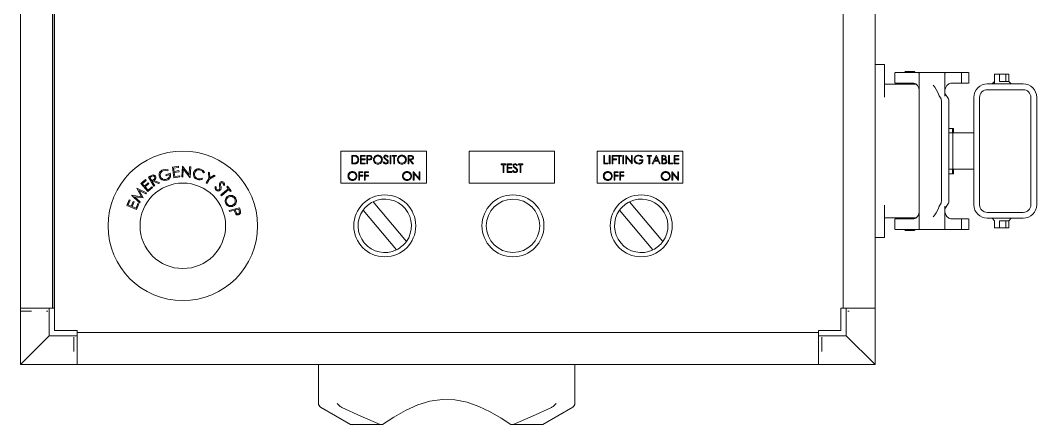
# Model space of a CAD drawing. Header units: millimetres. Extents: x 12318 to 17800, y 6541 to 10165.
# Drawn here: x 13276.13 to 13310.5, y 7374.43 to 7388.11 of the extents above; entities that cross this region are included whole.
import ezdxf

# ---------------------------------------------------------------- set-up
doc = ezdxf.new("R2010")
doc.units = ezdxf.units.MM
doc.layers.add('Equipment', color=123, linetype='Continuous')

# ---------------------------------------------------------------- blocks, each defined once
blk = doc.blocks.new('A$Cbe2ee938')
at = {"layer": 'Equipment', "lineweight": 15}
for p, q in [((-1801.19, 1871.31), (-1801.19, 1471.31)), ((-1786.19, 1869.81), (-1786.19, 1472.81)), ((-1785.39, 1869.81), (-1785.39, 1472.81)), ((-1785.16, 1472.81), (-1785.16, 1869.81)), ((-1416.19, 1472.81), (-1416.19, 1869.81)), ((-1401.19, 1472.81), (-1401.19, 1869.81)), ((-1396.79, 1586.81), (-1401.19, 1586.81)), ((-1396.79, 1586.81), (-1396.79, 1581.81)), ((-1396.79, 1581.81), (-1396.79, 1571.56)), ((-1391.99, 1583.06), (-1391.99, 1578.06)), ((-1390.93, 1583.06), (-1391.89, 1583.06)), ((-1381.5, 1583.06), (-1390.93, 1583.06)), ((-1386.99, 1583.57), (-1387.49, 1583.06)), ((-1382.99, 1583.56), (-1386.99, 1583.56)), ((-1382.49, 1583.06), (-1382.99, 1583.57)), ((-1380.56, 1582.83), (-1381.5, 1583.06)), ((-1381.5, 1583.06), (-1367.51, 1583.06)), ((-1380.56, 1578.06), (-1380.56, 1582.83)), ((-1367.51, 1583.06), (-1368.56, 1582.83)), ((-1368.56, 1582.83), (-1368.56, 1578.06)), ((-1360.79, 1583.06), (-1367.51, 1583.06)), ((-1360.79, 1578.06), (-1360.79, 1583.06)), ((-1357.49, 1583.06), (-1360.79, 1583.06)), ((-1357.37, 1583.06), (-1357.37, 1578.06)), ((-1342.96, 1582.26), (-1345.29, 1582.26)), ((-1345.29, 1582.26), (-1345.29, 1578.96)), ((-1342.96, 1578.96), (-1342.96, 1582.26)), ((-1340.02, 1582.26), (-1342.96, 1582.26)), ((-1340.02, 1578.96), (-1340.02, 1582.26)), ((-1338.69, 1582.26), (-1340.02, 1582.26)), ((-1338.69, 1578.96), (-1338.69, 1582.26)), ((-1381.93, 1577.56), (-1396.79, 1577.56)), ((-1390.93, 1578.06), (-1391.89, 1578.06)), ((-1383.06, 1578.06), (-1390.93, 1578.06)), ((-1387.49, 1578.11), (-1387.49, 1577.56)), ((-1383.06, 1578.06), (-1382.17, 1577.8)), ((-1382.17, 1577.8), (-1381.37, 1577.01)), ((-1381.37, 1577.01), (-1381.03, 1576.41)), ((-1381.03, 1576.41), (-1380.78, 1575.71)), ((-1380.78, 1575.71), (-1380.62, 1574.9)), ((-1380.62, 1574.9), (-1380.56, 1574.06)), ((-1380.56, 1514.56), (-1380.56, 1578.06)), ((-1368.56, 1578.06), (-1368.56, 1576.9)), ((-1368.56, 1576.9), (-1368.56, 1572.06)), ((-1368.56, 1574.06), (-1368.5, 1574.92)), ((-1368.5, 1574.92), (-1368.3, 1575.73)), ((-1368.3, 1575.73), (-1368.02, 1576.43)), ((-1368.02, 1576.43), (-1367.64, 1577.03)), ((-1367.64, 1577.03), (-1366.75, 1577.81)), ((-1366.75, 1577.81), (-1365.76, 1578.06)), ((-1360.79, 1578.06), (-1365.76, 1578.06)), ((-1357.49, 1578.06), (-1360.79, 1578.06)), ((-1331.89, 1577.76), (-1348.69, 1577.76)), ((-1348.69, 1575.06), (-1331.89, 1575.06)), ((-1345.29, 1578.96), (-1346.48, 1577.76)), ((-1345.29, 1578.96), (-1345.29, 1577.76)), ((-1338.69, 1578.96), (-1342.96, 1578.96)), ((-1337.49, 1577.76), (-1338.69, 1578.96)), ((-1371.57, 1572.99), (-1371.28, 1572.18)), ((-1371.28, 1572.18), (-1370.35, 1570.75)), ((-1368.56, 1573.31), (-1366.91, 1570.75)), ((-1354.99, 1521.16), (-1354.99, 1571.46)), ((-1352.29, 1521.16), (-1352.29, 1571.46)), ((-1328.29, 1571.46), (-1328.29, 1521.16)), ((-1325.59, 1571.46), (-1325.59, 1521.16)), ((-1370.1, 1523.8), (-1370.1, 1568.82)), ((-1366.65, 1568.82), (-1366.65, 1523.8)), ((-1365.04, 1556.91), (-1366.65, 1556.91)), ((-1365.04, 1556.91), (-1365.04, 1554.81)), ((-1364.5, 1556.91), (-1365.04, 1556.91)), ((-1364.49, 1554.7), (-1364.49, 1556.91)), ((-1366.14, 1554.81), (-1366.65, 1554.81)), ((-1364.97, 1554.81), (-1366.14, 1554.81)), ((-1364.95, 1554.81), (-1364.95, 1554.78)), ((-1364.95, 1554.79), (-1364.7, 1554.79)), ((-1364.89, 1554.79), (-1364.89, 1537.81)), ((-1364.7, 1554.79), (-1364.53, 1554.79)), ((-1364.53, 1554.79), (-1364.5, 1554.79)), ((-1364.49, 1554.81), (-1354.99, 1554.81)), ((-1651.19, 1546.31), (-1651.19, 1531.31)), ((-1611.19, 1546.31), (-1651.19, 1546.31)), ((-1611.19, 1531.31), (-1611.19, 1546.31)), ((-1551.19, 1546.31), (-1591.19, 1546.31)), ((-1591.19, 1546.31), (-1591.19, 1531.31)), ((-1551.19, 1531.31), (-1551.19, 1546.31)), ((-1491.19, 1546.31), (-1531.19, 1546.31)), ((-1531.19, 1546.31), (-1531.19, 1531.31)), ((-1491.19, 1531.31), (-1491.19, 1546.31)), ((-1646.14, 1544.31), (-1645.33, 1544.31)), ((-1646.14, 1540.31), (-1646.14, 1544.31)), ((-1645.78, 1543.9), (-1645.78, 1540.72)), ((-1645.5, 1543.9), (-1645.78, 1543.9)), ((-1644.95, 1543.89), (-1645.5, 1543.9)), ((-1645.33, 1544.31), (-1644.61, 1544.28)), ((-1644.27, 1543.79), (-1644.95, 1543.89)), ((-1644.61, 1544.28), (-1644.06, 1544.17)), ((-1642.04, 1544.31), (-1639.78, 1544.31)), ((-1642.04, 1540.31), (-1642.04, 1544.31)), ((-1641.68, 1543.9), (-1641.68, 1542.67)), ((-1639.78, 1543.9), (-1641.68, 1543.9)), ((-1641.68, 1542.67), (-1639.78, 1542.67)), ((-1641.68, 1542.26), (-1641.68, 1540.72)), ((-1639.78, 1542.26), (-1641.68, 1542.26)), ((-1639.78, 1544.31), (-1639.78, 1543.9)), ((-1639.78, 1542.67), (-1639.78, 1542.26)), ((-1639.06, 1544.31), (-1638.28, 1544.31)), ((-1639.06, 1540.31), (-1639.06, 1544.31)), ((-1637.97, 1543.9), (-1638.7, 1543.9)), ((-1638.7, 1543.9), (-1638.7, 1542.57)), ((-1638.7, 1542.57), (-1638, 1542.56)), ((-1638.7, 1542.16), (-1638.7, 1540.31)), ((-1638.42, 1542.16), (-1638.7, 1542.16)), ((-1637.97, 1542.17), (-1638.42, 1542.16)), ((-1638.28, 1544.31), (-1637.77, 1544.3)), ((-1638, 1542.56), (-1637.31, 1542.66)), ((-1637.3, 1543.8), (-1637.97, 1543.9)), ((-1637.4, 1542.22), (-1637.97, 1542.17)), ((-1637.77, 1544.3), (-1637.37, 1544.25)), ((-1637.31, 1542.66), (-1637.16, 1542.76)), ((-1637.16, 1543.7), (-1637.3, 1543.8)), ((-1637.05, 1543.57), (-1637.16, 1543.7)), ((-1637.16, 1542.76), (-1637.05, 1542.9)), ((-1636.96, 1543.24), (-1637.05, 1543.57)), ((-1637.05, 1542.9), (-1636.96, 1543.24)), ((-1631.37, 1541.08), (-1631.03, 1541.29)), ((-1631.07, 1543.2), (-1631.11, 1543.48)), ((-1630.89, 1542.87), (-1631.07, 1543.2)), ((-1631.03, 1541.29), (-1630.62, 1540.79)), ((-1630.62, 1542.62), (-1630.89, 1542.87)), ((-1630.23, 1542.33), (-1630.62, 1542.62)), ((-1630.49, 1542.98), (-1630.19, 1542.75)), ((-1629.9, 1542.07), (-1630.23, 1542.33)), ((-1630.19, 1542.75), (-1629.95, 1542.58)), ((-1629.51, 1541.69), (-1629.9, 1542.07)), ((-1629.42, 1541.53), (-1629.51, 1541.69)), ((-1629.37, 1541.3), (-1629.42, 1541.53)), ((-1629.06, 1543.74), (-1629.39, 1543.49)), ((-1628.19, 1544.31), (-1627.83, 1544.31)), ((-1628.19, 1540.31), (-1628.19, 1544.31)), ((-1627.83, 1544.31), (-1627.83, 1540.31)), ((-1627.27, 1544.31), (-1625.16, 1544.31)), ((-1627.27, 1543.9), (-1627.27, 1544.31)), ((-1626.4, 1543.9), (-1627.27, 1543.9)), ((-1626.4, 1540.31), (-1626.4, 1543.9)), ((-1626.04, 1543.9), (-1626.04, 1540.31)), ((-1625.16, 1543.9), (-1626.04, 1543.9)), ((-1625.16, 1544.31), (-1625.16, 1543.9)), ((-1619.73, 1544.31), (-1618.93, 1544.31)), ((-1619.73, 1540.31), (-1619.73, 1544.31)), ((-1619.37, 1543.9), (-1619.37, 1542.57)), ((-1618.62, 1543.9), (-1619.37, 1543.9)), ((-1619.37, 1542.57), (-1618.64, 1542.56)), ((-1619.37, 1542.16), (-1619.37, 1540.31)), ((-1619.08, 1542.16), (-1619.37, 1542.16)), ((-1617.61, 1540.31), (-1619.08, 1542.16)), ((-1618.93, 1544.31), (-1618.42, 1544.3)), ((-1618.64, 1542.56), (-1617.94, 1542.67)), ((-1617.76, 1542.32), (-1618.63, 1542.16)), ((-1618.63, 1542.16), (-1617.16, 1540.31)), ((-1617.93, 1543.81), (-1618.62, 1543.9)), ((-1618.42, 1544.3), (-1618.02, 1544.26)), ((-1617.94, 1542.67), (-1617.79, 1542.77)), ((-1617.79, 1543.71), (-1617.93, 1543.81)), ((-1617.67, 1543.58), (-1617.79, 1543.71)), ((-1617.79, 1542.77), (-1617.67, 1542.9)), ((-1617.46, 1542.55), (-1617.76, 1542.32)), ((-1617.6, 1543.42), (-1617.67, 1543.58)), ((-1617.67, 1542.9), (-1617.58, 1543.24)), ((-1617.58, 1543.24), (-1617.6, 1543.42)), ((-1617.28, 1542.87), (-1617.46, 1542.55)), ((-1617.22, 1543.24), (-1617.28, 1542.87)), ((-1528.18, 1544.31), (-1527.82, 1544.31)), ((-1528.18, 1540.31), (-1528.18, 1544.31)), ((-1527.82, 1544.31), (-1527.82, 1540.72)), ((-1525.61, 1544.31), (-1525.25, 1544.31)), ((-1525.61, 1540.31), (-1525.61, 1544.31)), ((-1525.25, 1544.31), (-1525.25, 1540.31)), ((-1524.23, 1544.31), (-1522.28, 1544.31)), ((-1524.23, 1540.31), (-1524.23, 1544.31)), ((-1523.87, 1543.9), (-1523.87, 1542.67)), ((-1522.28, 1543.9), (-1523.87, 1543.9)), ((-1523.87, 1542.67), (-1522.28, 1542.67)), ((-1523.87, 1542.26), (-1523.87, 1540.31)), ((-1522.28, 1542.26), (-1523.87, 1542.26)), ((-1522.28, 1544.31), (-1522.28, 1543.9)), ((-1522.28, 1542.67), (-1522.28, 1542.26)), ((-1522.02, 1544.31), (-1519.92, 1544.31)), ((-1522.02, 1543.9), (-1522.02, 1544.31)), ((-1521.15, 1543.9), (-1522.02, 1543.9)), ((-1521.15, 1540.31), (-1521.15, 1543.9)), ((-1520.79, 1543.9), (-1520.79, 1540.31)), ((-1519.92, 1543.9), (-1520.79, 1543.9)), ((-1519.92, 1544.31), (-1519.92, 1543.9)), ((-1519.31, 1544.31), (-1518.95, 1544.31)), ((-1519.31, 1540.31), (-1519.31, 1544.31)), ((-1518.95, 1544.31), (-1518.95, 1540.31)), ((-1517.92, 1544.31), (-1517.85, 1544.31)), ((-1517.92, 1540.31), (-1517.92, 1544.31)), ((-1517.85, 1544.31), (-1515.2, 1541.16)), ((-1514.93, 1540.31), (-1517.56, 1543.45)), ((-1517.56, 1543.45), (-1517.56, 1540.31)), ((-1515.2, 1544.31), (-1514.84, 1544.31)), ((-1515.2, 1541.16), (-1515.2, 1544.31)), ((-1514.84, 1544.31), (-1514.84, 1540.31)), ((-1513.93, 1541.68), (-1514.02, 1542.31)), ((-1513.53, 1540.97), (-1513.93, 1541.68)), ((-1512.86, 1540.44), (-1513.53, 1540.97)), ((-1511.16, 1543.86), (-1511.88, 1544.01)), ((-1511.87, 1544.42), (-1510.78, 1544.16)), ((-1511.51, 1542.26), (-1509.82, 1542.26)), ((-1511.51, 1541.85), (-1511.51, 1542.26)), ((-1510.18, 1541.85), (-1511.51, 1541.85)), ((-1510.38, 1543.34), (-1511.16, 1543.86)), ((-1510.78, 1544.16), (-1510.08, 1543.63)), ((-1510.08, 1543.63), (-1510.38, 1543.34)), ((-1507.92, 1544.31), (-1505.82, 1544.31)), ((-1507.92, 1543.9), (-1507.92, 1544.31)), ((-1507.05, 1543.9), (-1507.92, 1543.9)), ((-1507.05, 1540.31), (-1507.05, 1543.9)), ((-1506.69, 1543.9), (-1506.69, 1540.31)), ((-1505.82, 1543.9), (-1506.69, 1543.9)), ((-1505.82, 1544.31), (-1505.82, 1543.9)), ((-1505.51, 1540.31), (-1503.61, 1544.31)), ((-1504.51, 1541.59), (-1505.12, 1540.31)), ((-1502.7, 1541.59), (-1504.51, 1541.59)), ((-1503.59, 1543.53), (-1504.32, 1542.01)), ((-1504.32, 1542.01), (-1502.89, 1542.01)), ((-1503.61, 1544.31), (-1503.56, 1544.31)), ((-1502.89, 1542.01), (-1503.59, 1543.53)), ((-1503.56, 1544.31), (-1501.72, 1540.31)), ((-1502.11, 1540.31), (-1502.7, 1541.59)), ((-1501, 1544.31), (-1500.22, 1544.31)), ((-1501, 1540.31), (-1501, 1544.31)), ((-1500.64, 1543.9), (-1500.64, 1542.62)), ((-1500.15, 1543.9), (-1500.64, 1543.9)), ((-1500.64, 1542.62), (-1500.4, 1542.62)), ((-1500.64, 1542.21), (-1500.64, 1540.72)), ((-1500.4, 1542.21), (-1500.64, 1542.21)), ((-1500.4, 1542.62), (-1499.68, 1542.73)), ((-1500.07, 1542.2), (-1500.4, 1542.21)), ((-1499.58, 1543.79), (-1500.15, 1543.9)), ((-1499.65, 1542.16), (-1500.07, 1542.2)), ((-1499.68, 1542.73), (-1499.53, 1542.83)), ((-1499.47, 1543.71), (-1499.58, 1543.79)), ((-1499.53, 1542.83), (-1499.41, 1542.97)), ((-1499.37, 1543.59), (-1499.47, 1543.71)), ((-1499.41, 1542.97), (-1499.33, 1543.13)), ((-1499.39, 1540.84), (-1499.11, 1541.09)), ((-1499.31, 1543.31), (-1499.37, 1543.59)), ((-1499.33, 1543.13), (-1499.31, 1543.31)), ((-1499.11, 1541.09), (-1499.03, 1541.26)), ((-1499.03, 1541.26), (-1499, 1541.45)), ((-1497.82, 1544.31), (-1497.46, 1544.31)), ((-1497.82, 1540.31), (-1497.82, 1544.31)), ((-1497.46, 1544.31), (-1497.46, 1540.72)), ((-1495.25, 1540.31), (-1495.25, 1544.31)), ((-1495.25, 1544.31), (-1493, 1544.31)), ((-1494.9, 1543.9), (-1494.9, 1542.67)), ((-1493, 1543.9), (-1494.9, 1543.9)), ((-1494.9, 1542.67), (-1493, 1542.67)), ((-1494.9, 1542.26), (-1494.9, 1540.72)), ((-1493, 1542.26), (-1494.9, 1542.26)), ((-1493, 1544.31), (-1493, 1543.9)), ((-1493, 1542.67), (-1493, 1542.26)), ((-1734.46, 1537.58), (-1733.07, 1537.76)), ((-1733.37, 1537.26), (-1734.28, 1537.13)), ((-1732.24, 1536.99), (-1733.37, 1537.26)), ((-1733.07, 1537.76), (-1732, 1537.47)), ((-1732, 1537.47), (-1732.24, 1536.99)), ((-1730.06, 1538.77), (-1727.24, 1539.17)), ((-1729.36, 1533.84), (-1730.06, 1538.77)), ((-1727.17, 1538.69), (-1729.5, 1538.36)), ((-1729.5, 1538.36), (-1729.28, 1536.82)), ((-1729.28, 1536.82), (-1726.97, 1537.14)), ((-1726.9, 1536.66), (-1729.22, 1536.33)), ((-1729.22, 1536.33), (-1728.94, 1534.4)), ((-1727.24, 1539.17), (-1727.17, 1538.69)), ((-1726.97, 1537.14), (-1726.9, 1536.66)), ((-1725.67, 1534.2), (-1725.37, 1539.18)), ((-1725.37, 1539.18), (-1725.26, 1539.17)), ((-1725.26, 1539.17), (-1722.19, 1535.16)), ((-1724.93, 1537.93), (-1725.16, 1534.17)), ((-1721.88, 1533.97), (-1724.93, 1537.93)), ((-1722.19, 1535.16), (-1721.96, 1538.97)), ((-1721.96, 1538.97), (-1721.46, 1538.94)), ((-1721.46, 1538.94), (-1721.77, 1533.96)), ((-1720.23, 1535.38), (-1720.1, 1536.21)), ((-1716.15, 1537.03), (-1716.94, 1537.44)), ((-1716.81, 1537.91), (-1715.61, 1537.22)), ((-1715.49, 1536.12), (-1716.15, 1537.03)), ((-1715.61, 1537.22), (-1715.03, 1536.29)), ((-1715.03, 1536.29), (-1715.49, 1536.12)), ((-1713.16, 1536.49), (-1712.66, 1536.21)), ((-1713.04, 1533.44), (-1713.16, 1536.49)), ((-1712.66, 1536.21), (-1712.56, 1533.8)), ((-1644.9, 1540.31), (-1646.14, 1540.31)), ((-1645.78, 1540.72), (-1645.32, 1540.72)), ((-1645.32, 1540.72), (-1644.68, 1540.74)), ((-1644.68, 1540.74), (-1644.18, 1540.82)), ((-1642.86, 1536.65), (-1640.91, 1536.65)), ((-1642.86, 1532.65), (-1642.86, 1536.65)), ((-1642.5, 1536.24), (-1642.5, 1535.01)), ((-1640.91, 1536.24), (-1642.5, 1536.24)), ((-1639.78, 1540.31), (-1642.04, 1540.31)), ((-1641.68, 1540.72), (-1639.78, 1540.72)), ((-1640.91, 1536.65), (-1640.91, 1536.24)), ((-1640.19, 1536.65), (-1638.24, 1536.65)), ((-1640.19, 1532.65), (-1640.19, 1536.65)), ((-1639.83, 1536.24), (-1639.83, 1535.01)), ((-1638.24, 1536.24), (-1639.83, 1536.24)), ((-1639.78, 1540.72), (-1639.78, 1540.31)), ((-1638.7, 1540.31), (-1639.06, 1540.31)), ((-1638.24, 1536.65), (-1638.24, 1536.24)), ((-1630.62, 1540.79), (-1630.4, 1540.66)), ((-1630.4, 1540.66), (-1630.15, 1540.62)), ((-1627.83, 1540.31), (-1628.19, 1540.31)), ((-1626.04, 1540.31), (-1626.4, 1540.31)), ((-1619.37, 1540.31), (-1619.73, 1540.31)), ((-1617.16, 1540.31), (-1617.61, 1540.31)), ((-1617.32, 1536.65), (-1617.24, 1536.65)), ((-1617.32, 1532.65), (-1617.32, 1536.65)), ((-1617.24, 1536.65), (-1614.6, 1533.5)), ((-1614.6, 1536.65), (-1614.24, 1536.65)), ((-1614.6, 1533.5), (-1614.6, 1536.65)), ((-1614.24, 1536.65), (-1614.24, 1532.65)), ((-1576.14, 1540.31), (-1574.04, 1540.31)), ((-1576.14, 1539.9), (-1576.14, 1540.31)), ((-1575.27, 1539.9), (-1576.14, 1539.9)), ((-1575.27, 1536.31), (-1575.27, 1539.9)), ((-1574.91, 1536.31), (-1575.27, 1536.31)), ((-1574.91, 1539.9), (-1574.91, 1536.31)), ((-1574.04, 1539.9), (-1574.91, 1539.9)), ((-1574.04, 1540.31), (-1574.04, 1539.9)), ((-1573.42, 1540.31), (-1571.16, 1540.31)), ((-1573.42, 1536.31), (-1573.42, 1540.31)), ((-1571.16, 1536.31), (-1573.42, 1536.31)), ((-1573.06, 1539.9), (-1573.06, 1538.67)), ((-1571.16, 1539.9), (-1573.06, 1539.9)), ((-1573.06, 1538.67), (-1571.16, 1538.67)), ((-1573.06, 1538.26), (-1573.06, 1536.72)), ((-1571.16, 1538.26), (-1573.06, 1538.26)), ((-1573.06, 1536.72), (-1571.16, 1536.72)), ((-1571.16, 1540.31), (-1571.16, 1539.9)), ((-1571.16, 1538.67), (-1571.16, 1538.26)), ((-1571.16, 1536.72), (-1571.16, 1536.31)), ((-1570.86, 1537.08), (-1570.52, 1537.29)), ((-1570.56, 1539.2), (-1570.6, 1539.48)), ((-1570.38, 1538.87), (-1570.56, 1539.2)), ((-1570.52, 1537.29), (-1570.11, 1536.79)), ((-1570.1, 1538.62), (-1570.38, 1538.87)), ((-1570.11, 1536.79), (-1569.89, 1536.66)), ((-1569.72, 1538.33), (-1570.1, 1538.62)), ((-1569.98, 1538.98), (-1569.68, 1538.75)), ((-1569.89, 1536.66), (-1569.64, 1536.62)), ((-1569.38, 1538.07), (-1569.72, 1538.33)), ((-1569.68, 1538.75), (-1569.44, 1538.58)), ((-1569, 1537.69), (-1569.38, 1538.07)), ((-1568.91, 1537.53), (-1569, 1537.69)), ((-1568.86, 1537.3), (-1568.91, 1537.53)), ((-1568.55, 1539.74), (-1568.87, 1539.49)), ((-1568.14, 1540.31), (-1566.04, 1540.31)), ((-1568.14, 1539.9), (-1568.14, 1540.31)), ((-1567.27, 1539.9), (-1568.14, 1539.9)), ((-1567.27, 1536.31), (-1567.27, 1539.9)), ((-1566.91, 1536.31), (-1567.27, 1536.31)), ((-1566.91, 1539.9), (-1566.91, 1536.31)), ((-1566.04, 1539.9), (-1566.91, 1539.9)), ((-1566.04, 1540.31), (-1566.04, 1539.9)), ((-1526.28, 1540.31), (-1528.18, 1540.31)), ((-1527.82, 1540.72), (-1526.28, 1540.72)), ((-1526.28, 1540.72), (-1526.28, 1540.31)), ((-1525.25, 1540.31), (-1525.61, 1540.31)), ((-1523.87, 1540.31), (-1524.23, 1540.31)), ((-1523.36, 1536.65), (-1521.41, 1536.65)), ((-1523.36, 1532.65), (-1523.36, 1536.65)), ((-1523, 1536.24), (-1523, 1535.01)), ((-1521.41, 1536.24), (-1523, 1536.24)), ((-1521.41, 1536.65), (-1521.41, 1536.24)), ((-1520.79, 1540.31), (-1521.15, 1540.31)), ((-1520.69, 1536.65), (-1518.74, 1536.65)), ((-1520.69, 1532.65), (-1520.69, 1536.65)), ((-1520.33, 1536.24), (-1520.33, 1535.01)), ((-1518.74, 1536.24), (-1520.33, 1536.24)), ((-1518.95, 1540.31), (-1519.31, 1540.31)), ((-1518.74, 1536.65), (-1518.74, 1536.24)), ((-1517.56, 1540.31), (-1517.92, 1540.31)), ((-1514.84, 1540.31), (-1514.93, 1540.31)), ((-1511.8, 1540.21), (-1512.86, 1540.44)), ((-1506.69, 1540.31), (-1507.05, 1540.31)), ((-1505.12, 1540.31), (-1505.51, 1540.31)), ((-1501.72, 1540.31), (-1502.11, 1540.31)), ((-1499.92, 1540.31), (-1501, 1540.31)), ((-1500.64, 1540.72), (-1500.13, 1540.72)), ((-1500.13, 1540.72), (-1499.39, 1540.84)), ((-1495.92, 1540.31), (-1497.82, 1540.31)), ((-1497.46, 1540.72), (-1495.92, 1540.72)), ((-1496.28, 1536.65), (-1496.2, 1536.65)), ((-1496.28, 1532.65), (-1496.28, 1536.65)), ((-1496.2, 1536.65), (-1493.56, 1533.5)), ((-1495.92, 1540.72), (-1495.92, 1540.31)), ((-1493, 1540.31), (-1495.25, 1540.31)), ((-1494.9, 1540.72), (-1493, 1540.72)), ((-1493.56, 1533.5), (-1493.56, 1536.65)), ((-1493.56, 1536.65), (-1493.2, 1536.65)), ((-1493.2, 1536.65), (-1493.2, 1532.65)), ((-1493, 1540.72), (-1493, 1540.31)), ((-1366.65, 1537.81), (-1366.14, 1537.81)), ((-1365.04, 1537.79), (-1366.65, 1537.78)), ((-1366.14, 1537.81), (-1364.97, 1537.81)), ((-1365.04, 1537.79), (-1365.04, 1535.71)), ((-1364.7, 1537.79), (-1365.04, 1537.79)), ((-1364.5, 1537.79), (-1364.7, 1537.79)), ((-1364.52, 1537.78), (-1364.5, 1537.79)), ((-1364.49, 1535.71), (-1364.49, 1537.86)), ((-1364.49, 1537.81), (-1354.99, 1537.81)), ((-1744.81, 1531.07), (-1742.69, 1532.97)), ((-1742.37, 1532.6), (-1744.11, 1531.03)), ((-1743.07, 1529.88), (-1741.35, 1531.44)), ((-1742.69, 1532.97), (-1742.37, 1532.6)), ((-1741.35, 1531.44), (-1741.02, 1531.08)), ((-1741.26, 1534.04), (-1740.42, 1534.56)), ((-1738.66, 1529.81), (-1741.26, 1534.04)), ((-1739.84, 1534.35), (-1740.58, 1533.89)), ((-1740.58, 1533.89), (-1739.7, 1532.45)), ((-1740.42, 1534.56), (-1739.87, 1534.88)), ((-1739.87, 1534.88), (-1739.43, 1535.09)), ((-1739.07, 1534.67), (-1739.84, 1534.35)), ((-1739.7, 1532.45), (-1738.97, 1532.89)), ((-1739.2, 1532.19), (-1739.45, 1532.04)), ((-1739.45, 1532.04), (-1738.23, 1530.07)), ((-1736.47, 1531.15), (-1739.2, 1532.19)), ((-1738.86, 1534.64), (-1739.07, 1534.67)), ((-1738.97, 1532.89), (-1738.33, 1533.46)), ((-1738.66, 1534.57), (-1738.86, 1534.64)), ((-1737.88, 1533.23), (-1738.68, 1532.51)), ((-1738.68, 1532.51), (-1735.95, 1531.48)), ((-1738.36, 1534.28), (-1738.66, 1534.57)), ((-1738.23, 1533.87), (-1738.36, 1534.28)), ((-1738.33, 1533.46), (-1738.25, 1533.66)), ((-1738.25, 1533.66), (-1738.23, 1533.87)), ((-1737.92, 1534.55), (-1737.74, 1534.12)), ((-1737.72, 1533.66), (-1737.88, 1533.23)), ((-1737.74, 1534.12), (-1737.72, 1533.66)), ((-1735.95, 1531.48), (-1736.47, 1531.15)), ((-1735.73, 1533.51), (-1736.12, 1534.2)), ((-1734.96, 1532.85), (-1735.73, 1533.51)), ((-1733.94, 1532.53), (-1734.96, 1532.85)), ((-1732.6, 1532.72), (-1733.94, 1532.53)), ((-1733.13, 1535.19), (-1731.12, 1535.93)), ((-1732.96, 1534.74), (-1733.13, 1535.19)), ((-1731.48, 1535.29), (-1732.96, 1534.74)), ((-1726.56, 1534.24), (-1729.36, 1533.84)), ((-1728.94, 1534.4), (-1726.63, 1534.73)), ((-1726.63, 1534.73), (-1726.56, 1534.24)), ((-1725.16, 1534.17), (-1725.67, 1534.2)), ((-1721.77, 1533.96), (-1721.88, 1533.97)), ((-1720, 1534.34), (-1720.23, 1535.38)), ((-1719.41, 1533.53), (-1720, 1534.34)), ((-1718.29, 1532.93), (-1719.41, 1533.53)), ((-1718.13, 1533.37), (-1717.03, 1533.31)), ((-1717.03, 1533.31), (-1716.23, 1533.65)), ((-1716.23, 1533.65), (-1715.94, 1533.26)), ((-1714.21, 1531.37), (-1713.04, 1533.44)), ((-1712.61, 1533.2), (-1713.78, 1531.13)), ((-1709.97, 1534.68), (-1712.61, 1533.2)), ((-1712.56, 1533.8), (-1710.47, 1534.97)), ((-1710.47, 1534.97), (-1709.97, 1534.68)), ((-1707.9, 1531.39), (-1707.7, 1531.68)), ((-1642.5, 1532.65), (-1642.86, 1532.65)), ((-1642.5, 1535.01), (-1640.91, 1535.01)), ((-1642.5, 1534.59), (-1642.5, 1532.65)), ((-1640.91, 1534.59), (-1642.5, 1534.59)), ((-1640.91, 1535.01), (-1640.91, 1534.59)), ((-1639.83, 1532.65), (-1640.19, 1532.65)), ((-1639.83, 1535.01), (-1638.24, 1535.01)), ((-1639.83, 1534.59), (-1639.83, 1532.65)), ((-1638.24, 1534.59), (-1639.83, 1534.59)), ((-1638.24, 1535.01), (-1638.24, 1534.59)), ((-1616.96, 1532.65), (-1617.32, 1532.65)), ((-1616.96, 1535.79), (-1616.96, 1532.65)), ((-1614.32, 1532.65), (-1616.96, 1535.79)), ((-1614.24, 1532.65), (-1614.32, 1532.65)), ((-1523, 1532.65), (-1523.36, 1532.65)), ((-1523, 1535.01), (-1521.41, 1535.01)), ((-1523, 1534.59), (-1523, 1532.65)), ((-1521.41, 1534.59), (-1523, 1534.59)), ((-1521.41, 1535.01), (-1521.41, 1534.59)), ((-1520.33, 1532.65), (-1520.69, 1532.65)), ((-1520.33, 1535.01), (-1518.74, 1535.01)), ((-1520.33, 1534.59), (-1520.33, 1532.65)), ((-1518.74, 1534.59), (-1520.33, 1534.59)), ((-1518.74, 1535.01), (-1518.74, 1534.59)), ((-1495.92, 1532.65), (-1496.28, 1532.65)), ((-1493.29, 1532.65), (-1495.92, 1535.79)), ((-1495.92, 1535.79), (-1495.92, 1532.65)), ((-1493.2, 1532.65), (-1493.29, 1532.65)), ((-1365.04, 1535.71), (-1366.65, 1535.71)), ((-1364.5, 1535.71), (-1365.04, 1535.71)), ((-1746.66, 1528.88), (-1746.61, 1528.94)), ((-1744.48, 1524.91), (-1746.66, 1528.88)), ((-1746.61, 1528.94), (-1742.15, 1526.68)), ((-1745.61, 1527.92), (-1743.72, 1524.45)), ((-1742.43, 1526.28), (-1745.61, 1527.92)), ((-1741.49, 1527.38), (-1744.81, 1531.07)), ((-1744.11, 1531.03), (-1743.07, 1529.88)), ((-1741.02, 1531.08), (-1742.75, 1529.52)), ((-1742.75, 1529.52), (-1741.45, 1528.08)), ((-1742.15, 1526.68), (-1742.43, 1526.28)), ((-1739.39, 1529.27), (-1741.49, 1527.38)), ((-1741.45, 1528.08), (-1739.72, 1529.63)), ((-1739.72, 1529.63), (-1739.39, 1529.27)), ((-1738.23, 1530.07), (-1738.66, 1529.81)), ((-1713.78, 1531.13), (-1714.21, 1531.37)), ((-1709.98, 1529.73), (-1709.5, 1529.62)), ((-1709.5, 1529.62), (-1709.58, 1528.86)), ((-1709.58, 1528.86), (-1709.49, 1528.57)), ((-1709.49, 1528.57), (-1709.32, 1528.32)), ((-1708.08, 1528.31), (-1707.92, 1528.55)), ((-1708.03, 1530.95), (-1707.9, 1531.39)), ((-1708.01, 1530.5), (-1708.03, 1530.95)), ((-1707.93, 1529.93), (-1708.01, 1530.5)), ((-1707.86, 1529.43), (-1707.93, 1529.93)), ((-1707.92, 1528.55), (-1707.86, 1528.78)), ((-1707.86, 1528.78), (-1707.86, 1529.43)), ((-1707.5, 1530.99), (-1707.53, 1530.67)), ((-1707.53, 1530.67), (-1707.46, 1530.22)), ((-1707.31, 1531.35), (-1707.5, 1530.99)), ((-1707.46, 1530.22), (-1707.4, 1529.87)), ((-1707.39, 1525.79), (-1703.9, 1528.64)), ((-1703.58, 1528.24), (-1707.07, 1525.4)), ((-1705.64, 1530.22), (-1706.15, 1530.28)), ((-1704.6, 1529.5), (-1704.23, 1529.81)), ((-1703.9, 1528.64), (-1704.6, 1529.5)), ((-1704.23, 1529.81), (-1702.5, 1527.69)), ((-1702.87, 1527.38), (-1703.58, 1528.24)), ((-1702.5, 1527.69), (-1702.87, 1527.38)), ((-1651.19, 1531.31), (-1611.19, 1531.31)), ((-1591.19, 1531.31), (-1551.19, 1531.31)), ((-1531.19, 1531.31), (-1491.19, 1531.31)), ((-1751.37, 1520.84), (-1750.28, 1523.48)), ((-1749.83, 1523.29), (-1750.73, 1521.12)), ((-1750.28, 1523.48), (-1749.83, 1523.29)), ((-1749.29, 1520.52), (-1748.39, 1522.68)), ((-1749.01, 1525.53), (-1748.96, 1525.6)), ((-1745.36, 1522.11), (-1749.01, 1525.53)), ((-1748.96, 1525.6), (-1744.48, 1524.91)), ((-1747.94, 1522.49), (-1748.84, 1520.33)), ((-1748.39, 1522.68), (-1747.94, 1522.49)), ((-1743.79, 1524.35), (-1747.73, 1524.95)), ((-1747.73, 1524.95), (-1745.09, 1522.5)), ((-1745.09, 1522.5), (-1745.36, 1522.11)), ((-1743.72, 1524.45), (-1743.79, 1524.35)), ((-1707.07, 1525.4), (-1707.39, 1525.79)), ((-1620.56, 1503.95), (-1636.16, 1522.54)), ((-1500.56, 1503.95), (-1516.16, 1522.54)), ((-1746.77, 1518.94), (-1751.37, 1520.84)), ((-1750.73, 1521.12), (-1749.29, 1520.52)), ((-1748.84, 1520.33), (-1747.03, 1519.58)), ((-1747.03, 1519.58), (-1746.14, 1521.74)), ((-1745.68, 1521.55), (-1746.77, 1518.94)), ((-1746.14, 1521.74), (-1745.68, 1521.55)), ((-1703.42, 1518.52), (-1698.63, 1519.78)), ((-1703.29, 1518.04), (-1703.42, 1518.52)), ((-1701.06, 1518.63), (-1703.29, 1518.04)), ((-1700.97, 1518.29), (-1701.06, 1518.63)), ((-1700.83, 1517.75), (-1700.97, 1518.29)), ((-1700.58, 1517.09), (-1700.83, 1517.75)), ((-1698.97, 1519.18), (-1700.6, 1518.75)), ((-1700.6, 1518.75), (-1700.39, 1517.94)), ((-1700.39, 1517.94), (-1700.04, 1517.16)), ((-1698.75, 1518.33), (-1698.97, 1519.18)), ((-1698.88, 1517.15), (-1698.75, 1517.31)), ((-1698.67, 1517.5), (-1698.75, 1518.33)), ((-1698.75, 1517.31), (-1698.67, 1517.5)), ((-1698.63, 1519.78), (-1698.38, 1518.83)), ((-1698.38, 1518.83), (-1698.23, 1518.2)), ((-1698.23, 1518.2), (-1698.16, 1517.7)), ((-1640.76, 1518.68), (-1625.16, 1500.09)), ((-1520.76, 1518.68), (-1505.16, 1500.09)), ((-1396.79, 1521.06), (-1396.79, 1510.81)), ((-1380.62, 1517.72), (-1380.78, 1516.92)), ((-1380.56, 1518.56), (-1380.62, 1517.72)), ((-1371.28, 1520.44), (-1371.57, 1519.64)), ((-1370.35, 1521.87), (-1371.28, 1520.44)), ((-1368.56, 1519.32), (-1366.91, 1521.87)), ((-1368.56, 1520.57), (-1368.56, 1515.73)), ((-1368.5, 1517.71), (-1368.56, 1518.56)), ((-1368.3, 1516.89), (-1368.5, 1517.71)), ((-1331.89, 1517.56), (-1348.69, 1517.56)), ((-1700.04, 1517.16), (-1699.88, 1517.02)), ((-1699.88, 1517.02), (-1699.68, 1516.94)), ((-1699.68, 1516.94), (-1699.25, 1516.95)), ((-1699.25, 1516.95), (-1698.88, 1517.15)), ((-1381.93, 1515.06), (-1396.79, 1515.06)), ((-1391.99, 1514.56), (-1391.99, 1509.56)), ((-1390.93, 1514.56), (-1391.89, 1514.56)), ((-1390.93, 1514.56), (-1383.06, 1514.56)), ((-1387.49, 1515.06), (-1387.49, 1514.51)), ((-1382.17, 1514.83), (-1383.06, 1514.56)), ((-1381.37, 1515.62), (-1382.17, 1514.83)), ((-1381.03, 1516.22), (-1381.37, 1515.62)), ((-1380.78, 1516.92), (-1381.03, 1516.22)), ((-1380.56, 1509.79), (-1380.56, 1514.56)), ((-1368.56, 1515.73), (-1368.56, 1514.56)), ((-1368.56, 1509.79), (-1368.56, 1514.56)), ((-1368.02, 1516.2), (-1368.3, 1516.89)), ((-1367.64, 1515.6), (-1368.02, 1516.2)), ((-1366.75, 1514.82), (-1367.64, 1515.6)), ((-1365.76, 1514.56), (-1366.75, 1514.82)), ((-1365.76, 1514.56), (-1360.79, 1514.56)), ((-1360.79, 1514.56), (-1360.79, 1509.56)), ((-1360.79, 1514.56), (-1357.49, 1514.56)), ((-1357.37, 1514.56), (-1357.37, 1509.56)), ((-1331.89, 1514.86), (-1348.69, 1514.86)), ((-1346.48, 1514.86), (-1345.29, 1513.66)), ((-1345.29, 1513.66), (-1345.29, 1510.36)), ((-1342.96, 1510.36), (-1342.96, 1513.66)), ((-1342.96, 1513.66), (-1338.69, 1513.66)), ((-1340.02, 1513.66), (-1340.02, 1510.36)), ((-1337.49, 1514.86), (-1338.69, 1513.66)), ((-1338.69, 1513.66), (-1338.69, 1510.36)), ((-1396.79, 1510.81), (-1396.79, 1505.81)), ((-1390.93, 1509.56), (-1391.89, 1509.56)), ((-1390.93, 1509.56), (-1381.5, 1509.56)), ((-1387.49, 1509.56), (-1386.99, 1509.06)), ((-1386.99, 1509.06), (-1384.99, 1509.06)), ((-1384.99, 1509.06), (-1382.99, 1509.06)), ((-1382.99, 1509.06), (-1382.49, 1509.56)), ((-1381.5, 1509.56), (-1380.56, 1509.79)), ((-1367.51, 1509.56), (-1381.5, 1509.56)), ((-1368.56, 1509.79), (-1367.51, 1509.56)), ((-1367.51, 1509.56), (-1360.79, 1509.56)), ((-1360.79, 1509.56), (-1357.49, 1509.56)), ((-1345.29, 1510.36), (-1342.96, 1510.36)), ((-1340.02, 1510.36), (-1342.96, 1510.36)), ((-1338.69, 1510.36), (-1340.02, 1510.36)), ((-1396.79, 1505.81), (-1401.19, 1505.81)), ((-1801.19, 1471.31), (-1795.97, 1471.31)), ((-1801.16, 1471.31), (-1801.16, 1446.31)), ((-1801.12, 1472.81), (-1787.66, 1472.81)), ((-1788.99, 1471.31), (-1788.28, 1471.31)), ((-1785.16, 1472.81), (-1787.66, 1472.81)), ((-1787.66, 1472.81), (-1787.66, 1459.81)), ((-1785.16, 1462.31), (-1785.16, 1472.81)), ((-1417.19, 1472.81), (-1417.19, 1462.31)), ((-1414.69, 1472.81), (-1417.19, 1472.81)), ((-1414.69, 1472.81), (-1414.69, 1459.81)), ((-1414.69, 1472.81), (-1401.2, 1472.81)), ((-1413.39, 1471.31), (-1414.02, 1471.31)), ((-1401.2, 1472.81), (-1401.2, 1446.32)), ((-1401.2, 1472.81), (-1401.19, 1472.81)), ((-1401.19, 1472.81), (-1401.19, 1446.32)), ((-1774.66, 1462.31), (-1785.16, 1462.31)), ((-1774.66, 1459.81), (-1774.66, 1462.31)), ((-1774.66, 1461.31), (-1427.69, 1461.31)), ((-1427.69, 1462.31), (-1427.69, 1459.81)), ((-1417.19, 1462.31), (-1427.69, 1462.31)), ((-1787.66, 1459.81), (-1801.15, 1446.32)), ((-1774.66, 1459.81), (-1787.66, 1459.81)), ((-1776.19, 1458.52), (-1776.19, 1459.15)), ((-1776.19, 1452.51), (-1776.19, 1458.52)), ((-1774.66, 1459.81), (-1774.66, 1446.32)), ((-1427.69, 1459.81), (-1414.69, 1459.81)), ((-1427.69, 1446.31), (-1427.69, 1459.81)), ((-1426.19, 1458.52), (-1426.19, 1459.15)), ((-1426.19, 1452.51), (-1426.19, 1458.52)), ((-1414.69, 1459.81), (-1401.2, 1446.32)), ((-1801.16, 1446.31), (-1801.15, 1446.31)), ((-1801.15, 1446.32), (-1801.15, 1446.31)), ((-1774.66, 1446.32), (-1801.15, 1446.32)), ((-1774.66, 1446.31), (-1801.15, 1446.31)), ((-1774.66, 1446.32), (-1774.66, 1446.31)), ((-1774.66, 1446.31), (-1427.69, 1446.31)), ((-1661.69, 1446.31), (-1661.69, 1428.13)), ((-1541.69, 1428.13), (-1541.69, 1446.31)), ((-1427.69, 1446.31), (-1401.19, 1446.31)), ((-1401.2, 1446.32), (-1401.19, 1446.32)), ((-1401.19, 1446.31), (-1401.19, 1446.32)), ((-1620.93, 1424.86), (-1615.15, 1427.44)), ((-1615.15, 1427.44), (-1609.53, 1429.17)), ((-1609.53, 1429.17), (-1603.72, 1430.05)), ((-1603.72, 1430.05), (-1597.85, 1429.88)), ((-1597.85, 1429.88), (-1592.07, 1428.72)), ((-1592.07, 1428.72), (-1586.57, 1426.77)), ((-1660.69, 1426.4), (-1646.69, 1418.31)), ((-1650.94, 1426.4), (-1650.74, 1426.31)), ((-1650.74, 1426.31), (-1641.85, 1422.16)), ((-1641.85, 1422.16), (-1632.82, 1418.31)), ((-1626.47, 1421.76), (-1620.93, 1424.86)), ((-1586.57, 1426.77), (-1581.28, 1424.24)), ((-1581.28, 1424.24), (-1576.21, 1421.31)), ((-1570.57, 1418.31), (-1561.54, 1422.16)), ((-1561.54, 1422.16), (-1552.64, 1426.31)), ((-1556.69, 1418.31), (-1542.69, 1426.4)), ((-1552.64, 1426.31), (-1552.44, 1426.4)), ((-1632.82, 1418.31), (-1646.69, 1418.31)), ((-1645.99, 1418.31), (-1646.1, 1418.2)), ((-1632.82, 1418.31), (-1631.79, 1418.31)), ((-1631.79, 1418.31), (-1626.47, 1421.76)), ((-1576.21, 1421.31), (-1571.59, 1418.31)), ((-1571.59, 1418.31), (-1570.57, 1418.31)), ((-1570.57, 1418.31), (-1556.69, 1418.31)), ((-1557.28, 1418.2), (-1557.39, 1418.31))]:
    blk.add_line(p, q, dxfattribs=at)
for centre, radius in [((-1725.16, 1511.31), 35), ((-1725.16, 1511.31), 20), ((-1630.66, 1511.31), 14.5), ((-1570.66, 1511.31), 14.5), ((-1570.66, 1511.31), 12.5), ((-1510.66, 1511.31), 14.5)]:
    blk.add_circle(centre, radius, dxfattribs=at)
for centre, radius, start, end in [((-1387.06, 1566.65), 16.73, 22.2566, 38.8897), ((-1348.69, 1571.46), 6.3, 89.9999, 179.9999), ((-1348.69, 1571.46), 3.6, 89.9999, 179.9999), ((-1331.89, 1571.46), 6.3, 359.9999, 89.9999), ((-1331.89, 1571.46), 3.6, 0, 89.9999), ((-1375.07, 1569.14), 4.98, 356.3037, 18.8756), ((-1371.62, 1569.14), 4.98, 356.3037, 18.8756), ((-1644.69, 1542.14), 1.84, 263.5712, 3.7611), ((-1644.71, 1542.36), 1.49, 356.2378, 72.9679), ((-1644.62, 1542.16), 1.4, 288.168, 4.3047), ((-1644.73, 1542.41), 1.88, 355.491, 69.111), ((-1637.59, 1543.2), 0.99, 281.1078, 2.5498), ((-1637.6, 1543.28), 0.998, 357.6084, 76.5942), ((-1633.9, 1542.33), 2.08, 90.1484, 181.0329), ((-1633.91, 1542.28), 2.07, 179.6162, 271.0406), ((-1633.92, 1542.3), 1.71, 89.1434, 179.9501), ((-1633.93, 1542.31), 1.69, 180.5025, 271.4888), ((-1633.85, 1542.34), 2.07, 359.2064, 91.5318), ((-1633.85, 1542.29), 1.71, 0.7935, 91.2606), ((-1633.83, 1542.31), 1.69, 267.9957, 0.1128), ((-1633.85, 1542.28), 2.07, 269.3799, 0.8387), ((-1630.11, 1541.56), 1.35, 200.5251, 268.0646), ((-1630.17, 1543.47), 0.946, 87.6123, 179.2784), ((-1630.22, 1543.47), 0.534, 84.2816, 177.3323), ((-1630.07, 1543.52), 0.682, 181.837, 232.2132), ((-1630.21, 1543.09), 0.916, 26.0565, 87.3808), ((-1630.1, 1541.35), 0.727, 265.4163, 356.3053), ((-1630.12, 1541.32), 1.11, 268.5049, 358.401), ((-1630.19, 1543.14), 1.27, 27.8669, 87.2744), ((-1630.61, 1541.11), 1.61, 6.3669, 65.8906), ((-1622.67, 1542.33), 2.08, 90.1484, 181.0329), ((-1622.68, 1542.28), 2.07, 179.6162, 271.0406), ((-1622.69, 1542.3), 1.71, 89.1434, 179.9501), ((-1622.7, 1542.31), 1.69, 180.5025, 271.4888), ((-1622.62, 1542.34), 2.07, 359.2064, 91.5318), ((-1622.62, 1542.29), 1.71, 0.7935, 91.2606), ((-1622.6, 1542.31), 1.69, 267.9957, 0.1128), ((-1622.62, 1542.28), 2.07, 269.3799, 0.8387), ((-1618.22, 1543.27), 1.01, 358.3916, 78.5077), ((-1511.93, 1542.33), 2.09, 88.3104, 180.3293), ((-1511.94, 1542.28), 1.73, 88.2639, 178.2293), ((-1511.86, 1542.43), 1.81, 183.0866, 272.816), ((-1511.72, 1542.12), 1.91, 267.5729, 4.4077), ((-1511.65, 1542.12), 1.5, 265.5892, 349.8485), ((-1500, 1543.28), 1.06, 2.3541, 101.741), ((-1499.81, 1541.48), 1.18, 265.0258, 358.2457), ((-1499.75, 1541.42), 0.748, 2.0788, 82.8955), ((-1499.91, 1543.3), 0.967, 301.4452, 1.5231), ((-1499.68, 1541.46), 1.04, 359.2156, 74.7537), ((-1733.65, 1535.09), 2.62, 108.0109, 199.8413), ((-1733.59, 1535.08), 2.16, 108.6418, 198.6148), ((-1717.64, 1535.48), 2.57, 71.1361, 163.448), ((-1717.59, 1535.44), 2.1, 71.9697, 164.0259), ((-1645.8, 1534.67), 2.08, 90.1484, 181.0329), ((-1645.81, 1534.63), 1.71, 89.1434, 179.9501), ((-1645.75, 1534.68), 2.07, 359.2064, 91.5318), ((-1645.75, 1534.62), 1.71, 0.7935, 91.2606), ((-1620.26, 1534.67), 2.08, 90.1484, 181.0329), ((-1620.28, 1534.63), 1.71, 89.1434, 179.9501), ((-1620.21, 1534.68), 2.07, 359.2064, 91.5318), ((-1620.21, 1534.62), 1.71, 0.7935, 91.2606), ((-1569.6, 1537.56), 1.35, 200.5251, 268.0646), ((-1569.65, 1539.47), 0.946, 87.6123, 179.2784), ((-1569.71, 1539.47), 0.534, 84.2816, 177.3323), ((-1569.56, 1539.52), 0.682, 181.837, 232.2132), ((-1569.7, 1539.09), 0.916, 26.0565, 87.3808), ((-1569.58, 1537.35), 0.727, 265.4163, 356.3053), ((-1569.61, 1537.32), 1.11, 268.5049, 358.401), ((-1569.68, 1539.14), 1.27, 27.8669, 87.2744), ((-1570.1, 1537.11), 1.61, 6.3669, 65.8906), ((-1526.3, 1534.67), 2.08, 90.1484, 181.0329), ((-1526.31, 1534.63), 1.71, 89.1434, 179.9501), ((-1526.25, 1534.68), 2.07, 359.2064, 91.5318), ((-1526.25, 1534.62), 1.71, 0.7935, 91.2606), ((-1499.22, 1534.67), 2.08, 90.1484, 181.0329), ((-1499.24, 1534.63), 1.71, 89.1434, 179.9501), ((-1499.17, 1534.68), 2.07, 359.2064, 91.5318), ((-1499.17, 1534.62), 1.71, 0.7935, 91.2606), ((-1739, 1533.93), 1.24, 30.0077, 110.1547), ((-1733.58, 1535.22), 2.21, 202.0327, 292.0992), ((-1733.27, 1534.92), 1.83, 286.6948, 11.4734), ((-1733.28, 1534.98), 2.36, 286.9493, 23.6754), ((-1717.61, 1535.4), 2.1, 162.9004, 255.7802), ((-1717.44, 1535.43), 2.64, 251.2519, 304.605), ((-1706.86, 1530.88), 1.16, 44.7823, 136.4557), ((-1706.86, 1530.91), 0.635, 42.6995, 136.1832), ((-1707.15, 1530.62), 1.56, 345.2021, 43.9986), ((-1645.81, 1534.61), 2.07, 179.6162, 271.0406), ((-1645.83, 1534.64), 1.69, 180.5025, 271.4888), ((-1645.73, 1534.65), 1.69, 267.9957, 0.1128), ((-1645.75, 1534.62), 2.07, 269.3799, 0.8387), ((-1620.27, 1534.61), 2.07, 179.6162, 271.0406), ((-1620.29, 1534.64), 1.69, 180.5025, 271.4888), ((-1620.19, 1534.65), 1.69, 267.9957, 0.1128), ((-1620.21, 1534.62), 2.07, 269.3799, 0.8387), ((-1526.31, 1534.61), 2.07, 179.6162, 271.0406), ((-1526.33, 1534.64), 1.69, 180.5025, 271.4888), ((-1526.23, 1534.65), 1.69, 267.9957, 0.1128), ((-1526.25, 1534.62), 2.07, 269.3799, 0.8387), ((-1499.23, 1534.61), 2.07, 179.6162, 271.0406), ((-1499.26, 1534.64), 1.69, 180.5025, 271.4888), ((-1499.15, 1534.65), 1.69, 267.9957, 0.1128), ((-1499.17, 1534.62), 2.07, 269.3799, 0.8387), ((-1708.45, 1529.11), 1.65, 158.0249, 225.1262), ((-1708.65, 1528.91), 1.37, 225.1528, 315.0254), ((-1708.69, 1528.93), 0.872, 223.7926, 314.6365), ((-1709.25, 1529.15), 1.98, 322.4593, 21.1718), ((-1707.15, 1530.6), 1.06, 341.9026, 43.8416), ((-1702.76, 1522.95), 2.59, 117.5095, 208.9111), ((-1702.77, 1522.93), 2.09, 116.9771, 208.246), ((-1702.74, 1522.9), 2.1, 207.0867, 298.957), ((-1702.71, 1522.97), 2.6, 27.9118, 118.7519), ((-1702.69, 1522.93), 2.12, 28.2437, 118.8396), ((-1702.69, 1522.94), 2.11, 297.272, 28.0768), ((-1702.66, 1522.91), 2.59, 297.0885, 29.4013), ((-1630.66, 1511.31), 12.5, 116.1135, 143.8865), ((-1630.66, 1511.31), 12.5, 323.8865, 116.1135), ((-1510.66, 1511.31), 12.5, 116.1135, 143.8865), ((-1510.66, 1511.31), 12.5, 323.8865, 116.1135), ((-1375.07, 1523.48), 4.98, 341.1244, 3.6963), ((-1371.62, 1523.48), 4.98, 341.1244, 3.6963), ((-1702.72, 1522.88), 2.59, 207.1399, 298.5432), ((-1699.39, 1517.65), 1.23, 282.6803, 2.1648), ((-1630.66, 1511.31), 12.5, 143.8865, 296.1135), ((-1510.66, 1511.31), 12.5, 143.8865, 296.1135), ((-1387.03, 1525.96), 16.7, 321.095, 337.7588), ((-1348.69, 1521.16), 6.3, 179.9999, 269.9999), ((-1348.69, 1521.16), 3.6, 179.9999, 269.9999), ((-1331.89, 1521.16), 6.3, 269.9999, 359.9999), ((-1331.89, 1521.16), 3.6, 269.9999, 359.9999), ((-1699.48, 1517.62), 1.22, 205.639, 287.1684), ((-1630.66, 1511.31), 12.5, 296.1135, 323.8865), ((-1510.66, 1511.31), 12.5, 296.1135, 323.8865), ((-1659.69, 1428.13), 2, 180, 240), ((-1649.06, 1430.45), 4.47, 211.3364, 245.1349), ((-1554.32, 1430.45), 4.46, 294.8314, 328.6972), ((-1543.69, 1428.13), 2, 300, 0)]:
    blk.add_arc(centre, radius, start, end, dxfattribs=at)

msp = doc.modelspace()

# ---------------------------------------------------------------- block references
at = {"xscale": 0.072267749473635, "yscale": 0.072267749473635, "zscale": 0.072267749473635}
msp.add_blockref('A$Cbe2ee938', (13406.294, 7271.941), dxfattribs=at)

doc.saveas('drawing.dxf')
